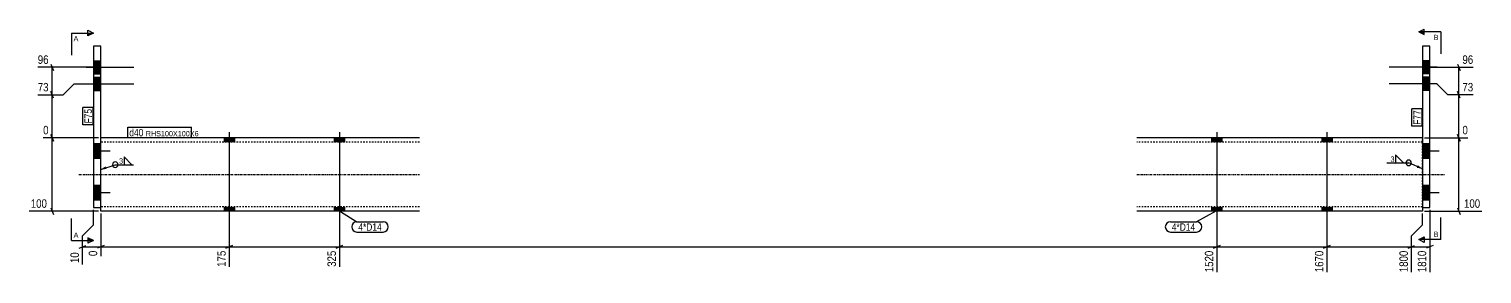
# Model space of a CAD drawing. Header units: millimetres. Extents: x 7 to 27923, y 5 to 621.
# Drawn here: x 8012 to 9991, y 5 to 338 of the extents above; entities that cross this region are included whole.
import ezdxf

# ---------------------------------------------------------------- set-up
doc = ezdxf.new("R2010")
doc.units = ezdxf.units.MM
doc.linetypes.add('DXK_LINE_DOT2', pattern=[3.9198, 1.9599, -1.9599])
doc.linetypes.add('DXK_LINE_DOT3', pattern=[5.9187, 2.979, -0.9799, 0.9799, -0.9799])
for name, color, linetype in [('MÅLSÆTNING', 7, 'Continuous'), ('STÅL', 7, 'Continuous'), ('TEKST', 7, 'Continuous')]:
    doc.layers.add(name, color=color, linetype=linetype)
doc.styles.add('Arial', font='ARIAL.TTF', dxfattribs={"height": 0.2})
doc.styles.add('Arial Narrow', font='ARIALN.TTF', dxfattribs={"height": 0.2})

msp = doc.modelspace()

# ---------------------------------------------------------------- hatches: boundary and pattern name
at = {"layer": 'STÅL', "linetype": 'Continuous'}
for points in [[(8099.8, 295.1), (8099.8, 277.1), (8109.8, 277.1), (8109.8, 295.1)], [(9919.8, 277.1), (9919.8, 295.1), (9909.8, 295.1), (9909.8, 277.1)], [(8099.8, 272.6), (8099.8, 254.6), (8109.8, 254.6), (8109.8, 272.6)], [(9919.8, 254.6), (9919.8, 272.6), (9909.8, 272.6), (9909.8, 254.6)], [(8109.8, 162.1), (8109.8, 182.1), (8099.8, 182.1), (8099.8, 162.1)], [(8277.8, 184.1), (8291.8, 184.1), (8291.8, 190.1), (8277.8, 190.1)], [(8277.8, 184.1), (8291.8, 184.1), (8291.8, 190.1), (8277.8, 190.1)], [(8427.8, 184.1), (8441.8, 184.1), (8441.8, 190.1), (8427.8, 190.1)], [(8427.8, 184.1), (8441.8, 184.1), (8441.8, 190.1), (8427.8, 190.1)], [(9622.8, 184.1), (9636.8, 184.1), (9636.8, 190.1), (9622.8, 190.1)], [(9622.8, 184.1), (9636.8, 184.1), (9636.8, 190.1), (9622.8, 190.1)], [(9772.8, 184.1), (9786.8, 184.1), (9786.8, 190.1), (9772.8, 190.1)], [(9772.8, 184.1), (9786.8, 184.1), (9786.8, 190.1), (9772.8, 190.1)], [(9919.8, 162.1), (9919.8, 182.1), (9909.8, 182.1), (9909.8, 162.1)], [(8109.8, 105.1), (8109.8, 125.1), (8099.8, 125.1), (8099.8, 105.1)], [(9919.8, 105.1), (9919.8, 125.1), (9909.8, 125.1), (9909.8, 105.1)], [(8277.8, 90.1), (8291.8, 90.1), (8291.8, 96.1), (8277.8, 96.1)], [(8277.8, 90.1), (8291.8, 90.1), (8291.8, 96.1), (8277.8, 96.1)], [(8427.8, 90.1), (8441.8, 90.1), (8441.8, 96.1), (8427.8, 96.1)], [(8427.8, 90.1), (8441.8, 90.1), (8441.8, 96.1), (8427.8, 96.1)], [(9622.8, 90.1), (9636.8, 90.1), (9636.8, 96.1), (9622.8, 96.1)], [(9622.8, 90.1), (9636.8, 90.1), (9636.8, 96.1), (9622.8, 96.1)], [(9772.8, 90.1), (9786.8, 90.1), (9786.8, 96.1), (9772.8, 96.1)], [(9772.8, 90.1), (9786.8, 90.1), (9786.8, 96.1), (9772.8, 96.1)]]:
    msp.add_hatch(color=96, dxfattribs=at).paths.add_polyline_path(points)
at = {"layer": 'TEKST', "linetype": 'Continuous'}
for color, points in [(30, [(8092.3, 329), (8092.3, 332.8), (8099.8, 332.8)]), (30, [(9912.3, 334.4), (9912.3, 330.7), (9904.8, 334.4)]), (3, [(8117.5, 147.6), (8109.8, 147.1), (8116.4, 151.2)]), (3, [(9903.7, 152.7), (9909.8, 148), (9902.2, 149.3)]), (30, [(8092.3, 50.2), (8092.3, 54), (8099.8, 50.2)]), (30, [(9912.3, 55.3), (9912.3, 51.5), (9904.8, 51.5)])]:
    msp.add_hatch(color=color, dxfattribs=at).paths.add_polyline_path(points)

# ---------------------------------------------------------------- linework, layer by layer
at = {"layer": 'MÅLSÆTNING', "color": 7, "linetype": 'Continuous'}
for p, q in [((8106.8, 286.1), (8024.1, 286.1)), ((8042, 290.6), (8045.6, 281.6)), ((9912.8, 286.1), (9979, 286.1)), ((9957.5, 290.6), (9961.1, 281.6)), ((9959.3, 248.6), (9959.3, 286.1)), ((8058.8, 248.6), (8073.8, 263.6)), ((8058.8, 248.6), (8073.8, 263.6)), ((8073.8, 263.6), (8106.8, 263.6)), ((8073.8, 263.6), (8106.8, 263.6)), ((9929.3, 263.6), (9912.8, 263.6)), ((9929.3, 263.6), (9912.8, 263.6)), ((9944.3, 248.6), (9929.3, 263.6)), ((9944.3, 248.6), (9929.3, 263.6)), ((8024.1, 248.6), (8058.8, 248.6)), ((8045.6, 244.1), (8042, 253.1)), ((8043.8, 190.1), (8043.8, 248.6)), ((9979, 248.6), (9944.3, 248.6)), ((9979, 248.6), (9944.3, 248.6)), ((9961.1, 244.1), (9957.5, 253.1)), ((9961.1, 244.1), (9957.5, 253.1)), ((8106.8, 190.1), (8031.4, 190.1)), ((8106.8, 190.1), (8031.4, 190.1)), ((8042, 194.6), (8045.6, 185.6)), ((8045.6, 185.6), (8042, 194.6)), ((8043.8, 90.1), (8043.8, 190.1)), ((9912.8, 190.1), (9971.7, 190.1)), ((9961.1, 185.6), (9957.5, 194.6)), ((9959.3, 90.1), (9959.3, 190.1)), ((8106.8, 90.1), (8012.4, 90.1)), ((8042, 94.6), (8045.6, 85.6)), ((8099.8, 71.6), (8099.8, 92.1)), ((8109.8, 87.1), (8109.8, 29.1)), ((9909.8, 71.6), (9909.8, 87.1)), ((9909.8, 71.6), (9909.8, 87.1)), ((9912.8, 90.1), (9990.7, 90.1)), ((9919.8, 92.1), (9919.8, 7.2)), ((9957.5, 94.6), (9961.1, 85.6)), ((8084.8, 56.6), (8099.8, 71.6)), ((8284.8, 77.1), (8284.8, 14.5)), ((8434.8, 77.1), (8434.8, 14.5)), ((8434.8, 77.1), (8434.8, 14.5)), ((9629.8, 77.1), (9629.8, 7.2)), ((9629.8, 77.1), (9629.8, 7.2)), ((9779.8, 77.1), (9779.8, 7.2)), ((9894.8, 56.6), (9909.8, 71.6)), ((9894.8, 56.6), (9909.8, 71.6)), ((8080.3, 39.8), (8089.3, 43.4)), ((8084.8, 17.5), (8084.8, 56.6)), ((8084.8, 41.6), (8109.8, 41.6)), ((8114.3, 43.4), (8105.3, 39.8)), ((8280.3, 39.8), (8289.3, 43.4)), ((8439.3, 43.4), (8430.3, 39.8)), ((8430.3, 39.8), (8439.3, 43.4)), ((8434.8, 41.6), (9629.8, 41.6)), ((9634.3, 43.4), (9625.3, 39.8)), ((9625.3, 39.8), (9634.3, 43.4)), ((9629.8, 41.6), (9779.8, 41.6)), ((9775.3, 39.8), (9784.3, 43.4)), ((9890.3, 39.8), (9899.3, 43.4)), ((9894.8, 7.2), (9894.8, 56.6)), ((9894.8, 41.6), (9919.8, 41.6)), ((9924.3, 43.4), (9915.3, 39.8))]:
    msp.add_line(p, q, dxfattribs=at)
at = {"layer": 'STÅL', "color": 2, "linetype": 'Continuous'}
for p, q in [((8109.8, 315.1), (8099.8, 315.1)), ((8099.8, 315.1), (8099.8, 95.1)), ((8109.8, 95.1), (8109.8, 315.1)), ((9909.8, 315.1), (9909.8, 95.1)), ((9919.8, 315.1), (9909.8, 315.1)), ((9919.8, 95.1), (9919.8, 315.1)), ((8543.8, 190.1), (8109.8, 190.1)), ((9909.8, 190.1), (9520.8, 190.1)), ((8099.8, 95.1), (8109.8, 95.1)), ((8109.8, 91.1), (8109.8, 95.1)), ((8109.8, 90.1), (8109.8, 91.1)), ((8543.8, 90.1), (8109.8, 90.1)), ((9909.8, 90.1), (9520.8, 90.1)), ((9909.8, 95.1), (9919.8, 95.1)), ((9909.8, 95.1), (9909.8, 90.1))]:
    msp.add_line(p, q, dxfattribs=at)
at = {"layer": 'STÅL', "color": 96, "linetype": 'Continuous'}
for p, q in [((8089.8, 286.1), (8154.8, 286.1)), ((8099.8, 295.1), (8109.8, 295.1)), ((8099.8, 277.1), (8109.8, 277.1)), ((9929.8, 286.1), (9864.8, 286.1)), ((9919.8, 295.1), (9909.8, 295.1)), ((9919.8, 277.1), (9909.8, 277.1)), ((8089.8, 263.6), (8154.8, 263.6)), ((8099.8, 272.6), (8109.8, 272.6)), ((9929.8, 263.6), (9864.8, 263.6)), ((9919.8, 272.6), (9909.8, 272.6)), ((8099.8, 254.6), (8109.8, 254.6)), ((9919.8, 254.6), (9909.8, 254.6)), ((8109.8, 182.1), (8099.8, 182.1)), ((8277.8, 190.1), (8277.8, 184.1)), ((8277.8, 190.1), (8277.8, 184.1)), ((8284.8, 197.6), (8284.8, 60.1)), ((8284.8, 197.6), (8284.8, 60.1)), ((8291.8, 190.1), (8291.8, 184.1)), ((8291.8, 190.1), (8291.8, 184.1)), ((8427.8, 190.1), (8427.8, 184.1)), ((8427.8, 190.1), (8427.8, 184.1)), ((8434.8, 197.6), (8434.8, 60.1)), ((8434.8, 197.6), (8434.8, 60.1)), ((8441.8, 190.1), (8441.8, 184.1)), ((8441.8, 190.1), (8441.8, 184.1)), ((9622.8, 190.1), (9622.8, 184.1)), ((9622.8, 190.1), (9622.8, 184.1)), ((9629.8, 197.6), (9629.8, 60.1)), ((9629.8, 197.6), (9629.8, 60.1)), ((9636.8, 190.1), (9636.8, 184.1)), ((9636.8, 190.1), (9636.8, 184.1)), ((9772.8, 190.1), (9772.8, 184.1)), ((9772.8, 190.1), (9772.8, 184.1)), ((9779.8, 197.6), (9779.8, 60.1)), ((9779.8, 197.6), (9779.8, 60.1)), ((9786.8, 190.1), (9786.8, 184.1)), ((9786.8, 190.1), (9786.8, 184.1)), ((9919.8, 182.1), (9909.8, 182.1)), ((8122.8, 172.1), (8099.8, 172.1)), ((8109.8, 162.1), (8099.8, 162.1)), ((9932.8, 172.1), (9909.8, 172.1)), ((9919.8, 162.1), (9909.8, 162.1)), ((8109.8, 125.1), (8099.8, 125.1)), ((9919.8, 125.1), (9909.8, 125.1)), ((8122.8, 115.1), (8099.8, 115.1)), ((8109.8, 105.1), (8099.8, 105.1)), ((9932.8, 115.1), (9909.8, 115.1)), ((9919.8, 105.1), (9909.8, 105.1)), ((8277.8, 96.1), (8277.8, 90.1)), ((8277.8, 96.1), (8277.8, 90.1)), ((8291.8, 96.1), (8291.8, 90.1)), ((8291.8, 96.1), (8291.8, 90.1)), ((8427.8, 96.1), (8427.8, 90.1)), ((8427.8, 96.1), (8427.8, 90.1)), ((8441.8, 96.1), (8441.8, 90.1)), ((8441.8, 96.1), (8441.8, 90.1)), ((9622.8, 96.1), (9622.8, 90.1)), ((9622.8, 96.1), (9622.8, 90.1)), ((9636.8, 96.1), (9636.8, 90.1)), ((9636.8, 96.1), (9636.8, 90.1)), ((9772.8, 96.1), (9772.8, 90.1)), ((9772.8, 96.1), (9772.8, 90.1)), ((9786.8, 96.1), (9786.8, 90.1)), ((9786.8, 96.1), (9786.8, 90.1))]:
    msp.add_line(p, q, dxfattribs=at)
at = {"layer": 'STÅL', "color": 7, "linetype": 'DXK_LINE_DOT2'}
for p, q in [((8109.8, 190.1), (8109.8, 190.1)), ((8109.8, 96.6), (8109.8, 190.1)), ((8543.8, 184.1), (8109.8, 184.1)), ((9909.8, 184.1), (9520.8, 184.1)), ((9909.8, 190.1), (9909.8, 190.1)), ((9909.8, 95.1), (9909.8, 190.1)), ((8109.8, 96.1), (8109.8, 96.6)), ((8543.8, 96.1), (8109.8, 96.1)), ((8109.8, 95.1), (8109.8, 96.1)), ((9909.8, 96.1), (9520.8, 96.1))]:
    msp.add_line(p, q, dxfattribs=at)
at = {"layer": 'STÅL', "color": 7, "linetype": 'DXK_LINE_DOT3'}
for p, q in [((8079.8, 140.1), (8543.8, 140.1)), ((9520.8, 140.1), (9939.8, 140.1))]:
    msp.add_line(p, q, dxfattribs=at)
at = {"layer": 'TEKST', "color": 30, "linetype": 'Continuous'}
for p, q in [((8092.3, 329), (8092.3, 336.5)), ((8092.3, 336.5), (8099.8, 332.8)), ((9904.8, 334.4), (9912.3, 338.2)), ((9912.3, 330.7), (9912.3, 338.2)), ((8099.8, 332.8), (8092.3, 329)), ((9904.8, 334.4), (9912.3, 330.7)), ((8099.8, 50.2), (8092.3, 54)), ((9904.8, 51.5), (9912.3, 55.3))]:
    msp.add_line(p, q, dxfattribs=at)
at = {"layer": 'TEKST', "color": 3, "linetype": 'Continuous'}
msp.add_line((9909.8, 148), (9891.2, 156.1), dxfattribs=at)
for start, end in [(90, 270), (270, 90)]:
    msp.add_arc((9891.2, 156.1), 3.75, start, end, dxfattribs=at)

# ---------------------------------------------------------------- wipeouts: each hides what was drawn before it
at = {"color": 0, "linetype": 'Continuous'}
msp.add_wipeout([(8079.5, 321.5), (8079.5, 329), (8072.8, 329), (8072.8, 321.5)], dxfattribs=at).dxf.layer = 'TEKST'
at = {"color": 0}
for points in [[(8140, 154.4), (8140, 163.1), (8134.2, 163.1), (8134.2, 154.4)], [(9871.6, 157), (9871.6, 165.7), (9865.8, 165.7), (9865.8, 157)], [(8492.6, 63.6), (8492.6, 74.1), (8460.6, 74.1), (8460.6, 63.6)], [(9600.5, 63.6), (9600.5, 74.1), (9568.5, 74.1), (9568.5, 63.6)]]:
    msp.add_wipeout(points, dxfattribs=at).dxf.layer = 'TEKST'

# ---------------------------------------------------------------- next in the draw order: linework, layer by layer
at = {"layer": 'TEKST', "color": 7, "linetype": 'Continuous'}
for q in [(8069.8, 302.8), (8099.8, 332.8)]:
    msp.add_line((8069.8, 332.8), q, dxfattribs=at)
at = {"layer": 'TEKST', "color": 3, "linetype": 'Continuous'}
for p, q in [((8152.2, 153.5), (8141.5, 164.2)), ((8141.5, 164.2), (8141.5, 153.5)), ((9883.9, 156.1), (9873.1, 166.8)), ((9873.1, 166.8), (9873.1, 156.1)), ((8109.8, 147.1), (8129.6, 153.5)), ((8129.6, 153.5), (8154.4, 153.5)), ((8141.5, 153.5), (8152.2, 153.5)), ((9861.2, 156.1), (9891.2, 156.1)), ((9873.1, 156.1), (9883.9, 156.1))]:
    msp.add_line(p, q, dxfattribs=at)
for start, end in [(90, 270), (270, 90)]:
    msp.add_arc((8129.6, 153.5), 3.75, start, end, dxfattribs=at)

# ---------------------------------------------------------------- next in the draw order: texts
at = {"layer": 'TEKST', "color": 3, "linetype": 'Continuous', "style": 'Arial'}
msp.add_text('A', height=7.16, dxfattribs=at).set_placement((8072.8, 321.5))
at = {"layer": 'TEKST', "color": 3, "style": 'Arial Narrow'}
for p in [(8134.8, 155), (9866.4, 157.6)]:
    msp.add_text('3', height=7.16, dxfattribs=at).set_placement(p)

# ---------------------------------------------------------------- next in the draw order: wipeouts: each hides what was drawn before it
at = {"color": 0, "linetype": 'Continuous'}
for points, layer in [([(9981.4, 288.5), (9981.4, 305.3), (9962, 305.3), (9962, 288.5)], 'MÅLSÆTNING'), ([(8041.1, 251), (8041.1, 267.8), (8021.7, 267.8), (8021.7, 251)], 'MÅLSÆTNING'), ([(8041.1, 192.5), (8041.1, 209.3), (8029, 209.3), (8029, 192.5)], 'MÅLSÆTNING'), ([(9974.1, 192.5), (9974.1, 209.3), (9962, 209.3), (9962, 192.5)], 'MÅLSÆTNING'), ([(8038.9, 92.5), (8038.9, 109.3), (8012.2, 109.3), (8012.2, 92.5)], 'MÅLSÆTNING'), ([(9990.9, 92.5), (9990.9, 109.3), (9964.2, 109.3), (9964.2, 92.5)], 'MÅLSÆTNING'), ([(8107.4, 38.8), (8090.6, 38.8), (8090.6, 26.7), (8107.4, 26.7)], 'MÅLSÆTNING'), ([(9627.4, 38.8), (9610.6, 38.8), (9610.6, 4.8), (9627.4, 4.8)], 'MÅLSÆTNING'), ([(9777.4, 38.8), (9760.6, 38.8), (9760.6, 4.8), (9777.4, 4.8)], 'MÅLSÆTNING'), ([(9917.4, 38.8), (9900.6, 38.8), (9900.6, 4.8), (9917.4, 4.8)], 'MÅLSÆTNING'), ([(9931.8, 323.2), (9931.8, 330.7), (9925.1, 330.7), (9925.1, 323.2)], 'TEKST'), ([(8079.5, 54), (8079.5, 61.5), (8072.8, 61.5), (8072.8, 54)], 'TEKST'), ([(9931.8, 55.3), (9931.8, 62.8), (9925.1, 62.8), (9925.1, 55.3)], 'TEKST')]:
    msp.add_wipeout(points, dxfattribs=at).dxf.layer = layer
at = {"color": 0}
for points in [[(8097.7, 229.4), (8087.2, 229.4), (8087.2, 209.6), (8097.7, 209.6)], [(9907.7, 227.6), (9897.2, 227.6), (9897.2, 207.8), (9907.7, 207.8)], [(8167.9, 192.2), (8167.9, 202.7), (8148.7, 202.7), (8148.7, 192.2)], [(8492.6, 63.6), (8492.6, 74.1), (8460.6, 74.1), (8460.6, 63.6)], [(9600.5, 63.6), (9600.5, 74.1), (9568.5, 74.1), (9568.5, 63.6)]]:
    msp.add_wipeout(points, dxfattribs=at).dxf.layer = 'TEKST'

# ---------------------------------------------------------------- next in the draw order: linework, layer by layer
at = {"layer": 'MÅLSÆTNING', "color": 7, "linetype": 'Continuous'}
for p, q in [((8043.8, 248.6), (8043.8, 286.1)), ((8024.1, 248.6), (8058.8, 248.6)), ((8045.6, 244.1), (8042, 253.1)), ((9959.3, 190.1), (9959.3, 248.6)), ((9912.8, 190.1), (9971.7, 190.1)), ((9957.5, 194.6), (9961.1, 185.6)), ((8109.8, 87.1), (8109.8, 29.1)), ((9779.8, 77.1), (9779.8, 7.2)), ((8114.3, 43.4), (8105.3, 39.8)), ((8109.8, 41.6), (8284.8, 41.6)), ((9784.3, 43.4), (9775.3, 39.8)), ((9779.8, 41.6), (9894.8, 41.6)), ((9890.3, 39.8), (9899.3, 43.4)), ((9894.8, 7.2), (9894.8, 56.6))]:
    msp.add_line(p, q, dxfattribs=at)
at = {"layer": 'TEKST', "color": 7, "linetype": 'Continuous'}
for p, q in [((9934.8, 334.4), (9904.8, 334.4)), ((9934.8, 334.4), (9934.8, 304.4)), ((8069.8, 50.2), (8069.8, 80.2)), ((8436.2, 89.9), (8458.8, 75.9)), ((9628.5, 90.4), (9602.3, 75.9)), ((9934.8, 51.5), (9934.8, 81.5)), ((8458.8, 75.9), (8494.4, 75.9)), ((8458.8, 61.8), (8494.4, 61.8)), ((9566.7, 75.9), (9602.3, 75.9)), ((9566.7, 61.8), (9602.3, 61.8)), ((8069.8, 50.2), (8099.8, 50.2)), ((9934.8, 51.5), (9904.8, 51.5))]:
    msp.add_line(p, q, dxfattribs=at)
at = {"layer": 'TEKST', "color": 30, "linetype": 'Continuous'}
for p, q in [((9912.3, 47.8), (9904.8, 51.5)), ((9912.3, 55.3), (9912.3, 47.8))]:
    msp.add_line(p, q, dxfattribs=at)
at = {"layer": 'TEKST', "color": 7, "linetype": 'Continuous'}
for centre, start, end in [((8458.8, 68.9), 90, 270), ((8494.4, 68.9), 270, 90), ((9566.7, 68.9), 90, 270), ((9602.3, 68.9), 270, 90)]:
    msp.add_arc(centre, 7.05, start, end, dxfattribs=at)

# ---------------------------------------------------------------- next in the draw order: texts
at = {"layer": 'MÅLSÆTNING', "color": 3, "linetype": 'Continuous', "style": 'Arial Narrow'}
for s, height, p in [('96', 11.45, (9964.4, 290.9)), ('73', 11.45, (8024.1, 253.4)), ('0', 11.5, (8031.4, 194.9)), ('0', 11.5, (9964.4, 194.9)), ('100', 11.45, (8014.6, 94.9)), ('100', 11.45, (9966.6, 94.9))]:
    msp.add_text(s, height=height, dxfattribs=at).set_placement(p)
for s, height, p in [('0', 11.5, (8105, 29.1)), ('1520', 11.45, (9625, 7.2)), ('1670', 11.45, (9775, 7.2)), ('1810', 11.45, (9915, 7.2))]:
    msp.add_text(s, height=height, rotation=90.0002, dxfattribs=at).set_placement(p)
at = {"layer": 'TEKST', "color": 3, "linetype": 'Continuous', "style": 'Arial'}
for s, p in [('B', (9925.1, 323.2)), ('A', (8072.8, 54)), ('B', (9925.1, 55.3))]:
    msp.add_text(s, height=7.16, dxfattribs=at).set_placement(p)
at = {"layer": 'TEKST', "color": 3, "style": 'Arial Narrow'}
for p in [(8460.6, 63.6), (9568.5, 63.6)]:
    msp.add_text('4*D14', height=10.02, dxfattribs=at).set_placement(p)

# ---------------------------------------------------------------- next in the draw order: wipeouts: each hides what was drawn before it
at = {"color": 0, "linetype": 'Continuous'}
msp.add_wipeout([(8082.4, 36.7), (8065.6, 36.7), (8065.6, 17.2), (8082.4, 17.2)], dxfattribs=at).dxf.layer = 'MÅLSÆTNING'
at = {"color": 0}
for points in [[(8097.7, 229.4), (8087.2, 229.4), (8087.2, 209.6), (8097.7, 209.6)], [(9907.7, 227.6), (9897.2, 227.6), (9897.2, 207.8), (9907.7, 207.8)], [(8167.9, 192.2), (8167.9, 202.7), (8148.7, 202.7), (8148.7, 192.2)]]:
    msp.add_wipeout(points, dxfattribs=at).dxf.layer = 'TEKST'

# ---------------------------------------------------------------- next in the draw order: linework, layer by layer
at = {"layer": 'TEKST', "color": 7, "linetype": 'Continuous'}
for p, q in [((8085.4, 207.8), (8085.4, 231.2)), ((8099.5, 231.2), (8085.4, 231.2)), ((8099.5, 207.8), (8099.5, 231.2)), ((9895.4, 206), (9895.4, 229.4)), ((9909.5, 229.4), (9895.4, 229.4)), ((9909.5, 206), (9909.5, 229.4)), ((8099.5, 207.8), (8085.4, 207.8)), ((8146.9, 190.4), (8146.9, 204.5)), ((9909.5, 206), (9895.4, 206))]:
    msp.add_line(p, q, dxfattribs=at)
at = {"layer": 'TEKST', "color": 30, "linetype": 'Continuous'}
for p in [(8092.3, 54), (8099.8, 50.2)]:
    msp.add_line(p, (8092.3, 46.5), dxfattribs=at)

# ---------------------------------------------------------------- next in the draw order: texts
at = {"layer": 'MÅLSÆTNING', "color": 3, "linetype": 'Continuous', "style": 'Arial Narrow'}
msp.add_text('10', height=11.45, rotation=90.0002, dxfattribs=at).set_placement((8080, 19.6))
at = {"layer": 'TEKST', "color": 3, "style": 'Arial Narrow'}
for s, p in [('F75', (8097.7, 209.6)), ('F77', (9907.7, 207.8))]:
    msp.add_text(s, height=10.02, rotation=90.0002, dxfattribs=at).set_placement(p)

# ---------------------------------------------------------------- next in the draw order: wipeouts: each hides what was drawn before it
at = {"color": 0, "linetype": 'Continuous'}
for points in [[(8041.1, 288.5), (8041.1, 305.3), (8021.7, 305.3), (8021.7, 288.5)], [(9981.4, 251), (9981.4, 267.8), (9962, 267.8), (9962, 251)], [(8282.4, 38.8), (8265.6, 38.8), (8265.6, 12.1), (8282.4, 12.1)], [(9892.4, 38.8), (9875.6, 38.8), (9875.6, 4.8), (9892.4, 4.8)]]:
    msp.add_wipeout(points, dxfattribs=at).dxf.layer = 'MÅLSÆTNING'
at = {"color": 0}
msp.add_wipeout([(8231.4, 192.2), (8231.4, 199.7), (8171.1, 199.7), (8171.1, 192.2)], dxfattribs=at).dxf.layer = 'TEKST'

# ---------------------------------------------------------------- next in the draw order: linework, layer by layer
at = {"layer": 'MÅLSÆTNING', "color": 7, "linetype": 'Continuous'}
for p, q in [((8284.8, 77.1), (8284.8, 14.5)), ((8289.3, 43.4), (8280.3, 39.8)), ((8284.8, 41.6), (8434.8, 41.6))]:
    msp.add_line(p, q, dxfattribs=at)

# ---------------------------------------------------------------- next in the draw order: texts
at = {"layer": 'MÅLSÆTNING', "color": 3, "linetype": 'Continuous', "style": 'Arial Narrow'}
for s, p in [('96', (8024.1, 290.9)), ('73', (9964.4, 253.4))]:
    msp.add_text(s, height=11.45, dxfattribs=at).set_placement(p)
for s, p in [('175', (8280, 14.5)), ('1800', (9890, 7.2))]:
    msp.add_text(s, height=11.45, rotation=90.0002, dxfattribs=at).set_placement(p)

# ---------------------------------------------------------------- next in the draw order: wipeouts: each hides what was drawn before it
at = {"color": 0}
msp.add_wipeout([(8231.4, 192.2), (8231.4, 199.7), (8171.1, 199.7), (8171.1, 192.2)], dxfattribs=at).dxf.layer = 'TEKST'

# ---------------------------------------------------------------- next in the draw order: linework, layer by layer
at = {"layer": 'TEKST', "color": 7, "linetype": 'Continuous'}
for p, q in [((8146.9, 204.5), (8233.2, 204.5)), ((8233.2, 190.4), (8233.2, 204.5)), ((8146.9, 190.4), (8233.2, 190.4))]:
    msp.add_line(p, q, dxfattribs=at)

# ---------------------------------------------------------------- next in the draw order: texts
at = {"layer": 'TEKST', "color": 3, "style": 'Arial Narrow'}
for s, height, p in [('d40', 10.02, (8148.7, 192.2)), ('RHS100X100X6', 7.158, (8171.1, 192.2))]:
    msp.add_text(s, height=height, dxfattribs=at).set_placement(p)

# ---------------------------------------------------------------- next in the draw order: wipeouts: each hides what was drawn before it
at = {"color": 0, "linetype": 'Continuous'}
msp.add_wipeout([(8432.4, 38.8), (8415.6, 38.8), (8415.6, 12.1), (8432.4, 12.1)], dxfattribs=at).dxf.layer = 'MÅLSÆTNING'

# ---------------------------------------------------------------- next in the draw order: texts
at = {"layer": 'MÅLSÆTNING', "color": 3, "linetype": 'Continuous', "style": 'Arial Narrow'}
msp.add_text('325', height=11.45, rotation=90.0002, dxfattribs=at).set_placement((8430, 14.5))

doc.saveas('drawing.dxf')
